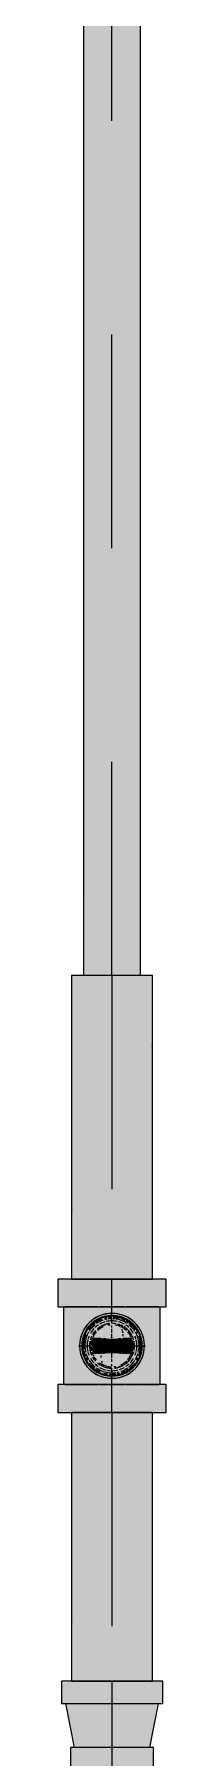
# Model space of a CAD drawing. Header units: millimetres. Extents: x -4000 to 187956, y -58990 to 162485.
# Drawn here: x 71710 to 71790, y 134144 to 135424 of the extents above; entities that cross this region are included whole.
import ezdxf

# ---------------------------------------------------------------- set-up
doc = ezdxf.new("R2010")
doc.units = ezdxf.units.MM
doc.linetypes.add('Dash 1_16_', pattern=[317.5, 158.75, -158.75])
for name, color, linetype, lineweight in [('F-SPRN', 3, 'Continuous', 9), ('P-PIPE', 3, 'Continuous', 9), ('P-PIPE-CNTR', 3, 'Continuous', 9)]:
    doc.layers.add(name, color=color, linetype=linetype, lineweight=lineweight)

# ---------------------------------------------------------------- blocks, each defined once
blk = doc.blocks.new('Sprinkler_Up - DN20-V314-FFS - TANG 1')
at = {"layer": 'F-SPRN', "transparency": 33554534}
for points in [[(-13.5, 0), (-3.9, 0.7), (-1.7, 2.9), (-1.2, 3.5), (-0.4, 5.6), (0.6, 4), (1.2, 3.5), (1.7, 2.9), (4.6, 0), (22.2, 0), (18, 13.1), (6.9, 21.2), (-6.9, 21.2), (-18, 13.1), (-22.2, 0)], [(0, -16.7), (4.3, -16.1), (11.8, -11.8), (16.1, -4.3), (15.3, 5.6), (11.8, 11.8), (8.3, 14.4), (0, 16.7), (-4.3, 16.1), (-11.8, 11.8), (-16.1, 4.3), (-16.1, -4.3), (-11.8, -11.8), (-8.3, -14.4)], [(0, -15.6), (7.8, -13.5), (13.5, -7.8), (15.1, -4), (14.4, 5.6), (13.5, 7.8), (7.8, 13.5), (0, 15.6), (-7.8, 13.5), (-11, 11), (-15.1, 4), (-15.1, -4), (-11, -11), (-7.8, -13.5)], [(3.4, -21.2), (6.9, -21.2), (18, -13.1), (22.2, 0), (3.9, -0.7), (1.7, -2.9), (1.2, -3.5), (0.6, -4), (-0.6, -4), (-1.2, -3.5), (-1.7, -2.9), (-4.6, 0), (-22.2, 0), (-18, -13.1), (-6.9, -21.2), (0, -21.2)], [(-10.9, -5.5), (-10.9, 5.4), (-14.5, 5.4), (-14.5, -5.5)], [(-7.7, -5.5), (-7.7, 5.4), (-10.9, 5.4), (-10.9, -5.5)], [(0, -5.5), (0, 5.4), (-7.7, 5.4), (-7.7, -5.5)], [(0, 0), (5.7, 0), (2.9, 4.9), (-2.9, 4.9), (-5.7, 0)], [(2.9, -4.9), (5.7, 0), (-5.7, 0), (-2.9, -4.9)], [(0, 0), (4.6, 0), (0, 4.6), (-4.6, 0)], [(0, -4.6), (4.6, 0), (-4.6, 0)], [(0, -2.6), (1.3, 0), (-1.8, 0)], [(-1.3, 0), (1.8, 0), (0, 2.6)], [(7.7, -5.5), (7.7, 5.4), (0, 5.4), (0, -5.5)], [(10.9, -5.5), (10.9, 5.4), (7.7, 5.4), (7.7, -5.5)], [(14.5, -5.5), (14.5, 5.4), (10.9, 5.4), (10.9, -5.5)]]:
    blk.add_hatch(color=1, dxfattribs=at).paths.add_polyline_path(points)
at = {"layer": 'F-SPRN', "color": 1}
for p, q in [((-11.5, 5.4), (-14.5, 5.4)), ((-14.5, 5.4), (-11.3, 5.4)), ((-14.5, 5.4), (-14.5, 3.7)), ((-14.5, 3.3), (-14.5, 0)), ((-11.5, 5.4), (-11.5, 4)), ((-10.9, 1.9), (-10.9, 3.6)), ((-10.8, 5.4), (-8, 5.4)), ((-8.1, 5.4), (-10.8, 5.4)), ((-8.1, 5.4), (-8.1, 2.8)), ((-8.1, 2.5), (-8.1, 0.7)), ((-7.7, 4.8), (-7.7, 2.7)), ((-7.7, 4.8), (-7.7, 2.7)), ((-7.7, 2.1), (-7.7, 0.5)), ((-7.7, 2.1), (-7.7, 0.5)), ((-6.7, 5.4), (-4.7, 5.4)), ((-5.8, 3.8), (-5.8, 2.2)), ((-2.1, 0), (-2.1, 0)), ((-2.1, 0), (-2.1, -0.1)), ((0, 2.1), (-0.1, 2.1)), ((2.1, 0), (2.1, 0.1)), ((2.1, 0), (2.1, 0)), ((4.7, 5.4), (6.5, 5.4)), ((7.7, 5.4), (10.8, 5.4)), ((7.7, 5.2), (7.7, 2.7)), ((7.7, 5.2), (7.7, 2.7)), ((7.7, 2.3), (7.7, 0.5)), ((7.7, 2.3), (7.7, 0.5)), ((10.8, 5.4), (8.1, 5.4)), ((8.1, 5.4), (8.1, 2.8)), ((8.1, 2.5), (8.1, 0.4)), ((10.9, 5.4), (14.5, 5.4)), ((10.9, 3.6), (10.9, 0.2)), ((14.5, 5.4), (11.5, 5.4)), ((11.5, 5.4), (11.5, 4)), ((11.5, 3), (11.5, 0.2)), ((14.5, 5.4), (14.5, -5.5)), ((-14.5, -1.3), (-14.5, -3.7)), ((-11.1, -5.5), (-14.5, -5.5)), ((-14.5, -5.5), (-11.5, -5.5)), ((-10.9, -2.6), (-10.9, -1.3)), ((-10.8, -5.5), (-8.1, -5.5)), ((-7.8, -5.5), (-10.8, -5.5)), ((-8.1, -4.2), (-8.1, -5.5)), ((-7.7, -2.7), (-7.7, -4)), ((-7.7, -2.7), (-7.7, -4)), ((-7, -5.5), (-5.8, -5.5)), ((-4.8, -5.5), (-7, -5.5)), ((-5.8, -2.3), (-5.8, -3.8)), ((-2.1, -0.3), (-2, -0.4)), ((-2, -0.4), (-2, -0.5)), ((-2, -0.5), (-2, -0.6)), ((-2, -0.6), (-2, -0.7)), ((-2, -0.7), (-1.9, -0.7)), ((-1.9, -0.7), (-1.9, -0.8)), ((-1.9, -0.8), (-1.9, -0.9)), ((-1.9, -0.9), (-1.8, -1)), ((-1.8, -1), (-1.8, -1.1)), ((-1.8, -1), (-1.8, -1)), ((-1.8, -1.1), (-1.7, -1.2)), ((-1.7, -1.2), (-1.6, -1.3)), ((-1.7, -1.2), (-1.7, -1.2)), ((-1.6, -1.3), (-1.6, -1.4)), ((-1.6, -1.4), (-1.5, -1.4)), ((-1.5, -1.4), (-1.4, -1.5)), ((-1.4, -1.5), (-1.3, -1.6)), ((-1.4, -1.5), (-1.4, -1.5)), ((-1.3, -1.6), (-1.3, -1.7)), ((-1.3, -1.7), (-1.2, -1.7)), ((-1.2, -1.7), (-1.1, -1.7)), ((-1.1, -1.7), (-1.1, -1.8)), ((-1.1, -1.8), (-1, -1.8)), ((-1, -1.8), (-0.9, -1.9)), ((-0.9, -1.9), (-0.8, -1.9)), ((-0.8, -1.9), (-0.7, -2)), ((-0.8, -1.9), (-0.8, -1.9)), ((-0.7, -2), (-0.6, -2)), ((-0.6, -2), (-0.5, -2)), ((-0.5, -2), (-0.4, -2)), ((-0.4, -2), (-0.3, -2.1)), ((-0.4, -2), (-0.4, -2)), ((-0.3, -2.1), (-0.2, -2.1)), ((-0.2, -2.1), (-0.1, -2.1)), ((-0.1, -2.1), (0, -2.1)), ((0, -2.1), (0.1, -2.1)), ((0.1, -2.1), (0.2, -2.1)), ((0.1, -2.1), (0.1, -2.1)), ((0.2, -2.1), (0.3, -2.1)), ((0.3, -2.1), (0.4, -2)), ((0.4, -2), (0.5, -2)), ((0.5, -2), (0.6, -2)), ((0.6, -2), (0.7, -2)), ((0.6, -2), (0.6, -2)), ((0.7, -2), (0.8, -1.9)), ((0.8, -1.9), (0.9, -1.9)), ((0.9, -1.9), (1, -1.8)), ((0.9, -1.9), (0.9, -1.9)), ((1, -1.8), (1.1, -1.8)), ((1.1, -1.8), (1.2, -1.7)), ((1.2, -1.7), (1.3, -1.6)), ((1.2, -1.7), (1.2, -1.7)), ((1.3, -1.6), (1.4, -1.6)), ((1.4, -1.5), (1.5, -1.5)), ((1.4, -1.6), (1.4, -1.5)), ((1.5, -1.4), (1.6, -1.3)), ((1.5, -1.5), (1.5, -1.4)), ((1.6, -1.3), (1.7, -1.2)), ((1.6, -1.3), (1.6, -1.3)), ((1.7, -1.1), (1.8, -1.1)), ((1.7, -1.2), (1.7, -1.1)), ((1.8, -1), (1.9, -0.9)), ((1.8, -1.1), (1.8, -1)), ((1.9, -0.8), (2, -0.7)), ((1.9, -0.8), (1.9, -0.8)), ((1.9, -0.9), (1.9, -0.8)), ((2, -0.4), (2.1, -0.3)), ((2, -0.5), (2, -0.4)), ((2, -0.5), (2, -0.5)), ((2, -0.6), (2, -0.5)), ((2, -0.7), (2, -0.6)), ((2.1, -0.1), (2.1, 0)), ((2.1, -0.2), (2.1, -0.1)), ((2.1, -0.3), (2.1, -0.2)), ((7, -5.5), (4.8, -5.5)), ((5.8, -2.2), (5.8, -3.8)), ((5.8, -5.5), (7, -5.5)), ((7.7, -0.5), (7.7, -2.3)), ((7.7, -0.5), (7.7, -2.3)), ((7.7, -2.7), (7.7, -5.4)), ((7.7, -2.7), (7.7, -5.4)), ((10.8, -5.5), (7.7, -5.5)), ((8.1, -0.4), (8.1, -2.5)), ((8.1, -2.8), (8.1, -5.5)), ((8.1, -5.5), (10.8, -5.5)), ((10.9, -0.2), (10.9, -3.6)), ((14.5, -5.5), (10.9, -5.5)), ((11.5, -0.2), (11.5, -3)), ((11.5, -4), (11.5, -5.5)), ((11.5, -5.5), (14.5, -5.5))]:
    blk.add_line(p, q, dxfattribs=at)
at = {"layer": 'F-SPRN', "color": 1, "flags": 128}
for points in [[(-0.6, 2), (-0.7, 2), (-0.8, 1.9), (-0.9, 1.9), (-0.9, 1.9), (-1, 1.8), (-1.1, 1.8), (-1.2, 1.7), (-1.2, 1.7), (-1.3, 1.6), (-1.4, 1.6), (-1.4, 1.5), (-1.5, 1.5), (-1.5, 1.4), (-1.6, 1.3), (-1.6, 1.3), (-1.7, 1.2), (-1.7, 1.1), (-1.8, 1.1), (-1.8, 1), (-1.9, 0.9), (-1.9, 0.8), (-1.9, 0.8), (-2, 0.7), (-2, 0.6), (-2, 0.5), (-2, 0.5), (-2, 0.4), (-2.1, 0.3), (-2.1, 0.2), (-2.1, 0.1), (-2.1, 0)], [(-0.5, 2), (-0.6, 2), (-0.6, 2)], [(-0.1, 2.1), (-0.1, 2.1), (-0.2, 2.1), (-0.3, 2.1), (-0.4, 2), (-0.5, 2)], [(2.1, 0.1), (2.1, 0.2), (2.1, 0.2), (2.1, 0.3), (2, 0.4), (2, 0.5), (2, 0.6), (2, 0.7), (1.9, 0.7), (1.9, 0.8), (1.9, 0.9), (1.8, 1), (1.8, 1), (1.8, 1.1), (1.7, 1.2), (1.7, 1.2), (1.6, 1.3), (1.6, 1.4), (1.5, 1.4), (1.4, 1.5), (1.4, 1.5), (1.3, 1.6), (1.3, 1.7), (1.2, 1.7), (1.1, 1.7), (1.1, 1.8), (1, 1.8), (0.9, 1.9), (0.8, 1.9), (0.8, 1.9), (0.7, 2), (0.6, 2), (0.5, 2), (0.4, 2), (0.4, 2), (0.3, 2.1), (0.2, 2.1), (0.1, 2.1), (0, 2.1)], [(-2.1, -0.1), (-2.1, -0.2), (-2.1, -0.2), (-2.1, -0.3)]]:
    blk.add_lwpolyline(points, dxfattribs=at)
at = {"layer": 'F-SPRN', "color": 1}
for radius, start, end in [(22.2, 360, 180), (21.9, 126.6942, 143.2701), (21.9, 108.2621, 125.7507), (16.7, 121.4181, 130.5751), (16.7, 121.4181, 130.5751), (15.6, 120.5262, 133.2078), (15.6, 120.5262, 133.2078), (16.7, 106.5995, 120), (16.7, 106.5995, 120), (15.6, 114.4363, 119.9813), (15.6, 114.4363, 119.9813), (21.9, 99.348, 107.901), (16.7, 96.4143, 105), (16.7, 96.4143, 105), (21.9, 90.145, 98.8503), (15.6, 95.5762, 100.6843), (15.6, 95.5762, 100.6843), (16.7, 83.0684, 90), (16.7, 83.0684, 90), (21.9, 72.5583, 89.4624), (15.6, 75.573, 80.5892), (15.6, 75.573, 80.5892), (15.6, 67.5614, 74.5481), (15.6, 67.5614, 74.5481), (16.7, 60, 75), (16.7, 60, 75), (15.6, 60.0187, 65.5637), (15.6, 60.0187, 65.5637), (21.9, 54.2493, 71.7379), (15.6, 46.7922, 60), (15.6, 46.7922, 60), (16.7, 49.4249, 58.5819), (16.7, 49.4249, 58.5819), (21.9, 36.7299, 53.3058), (21.9, 165.6773, 179.2615), (21.9, 144.7698, 164.2226), (16.7, 167.6802, 180), (16.7, 167.6802, 180), (16.7, 155.3879, 164.9693), (16.7, 155.3879, 164.9693), (15.6, 166.4265, 180), (15.6, 166.4265, 180), (15.6, 158.6068, 165), (15.6, 158.6068, 165), (16.7, 136.7213, 149.931), (16.7, 136.7213, 149.931), (15.6, 150.9409, 156.3845), (15.6, 150.9409, 156.3845), (15.6, 138.4214, 150), (15.6, 138.4214, 150), (4.63, 155.7832, 180), (4.63, 155.7832, 180), (4.63, 109.0192, 138.2703), (4.63, 109.0192, 138.2703), (2.56, 109.0192, 168.8278), (2.56, 109.0192, 168.8278), (2.04, 109.0192, 180), (4.63, 17.9592, 90), (4.63, 17.9592, 90), (3.81, 57.0577, 90), (2.56, 14.5599, 90), (2.56, 14.5599, 90), (2.04, 10.4703, 90), (3.81, 16.1605, 43.8358), (15.6, 30, 41.5786), (15.6, 30, 41.5786), (16.7, 30, 43.2787), (16.7, 30, 43.2787), (15.6, 23.6155, 29.5646), (15.6, 23.6155, 29.5646), (15.6, 15, 21.3932), (15.6, 15, 21.3932), (16.7, 15, 24.6121), (16.7, 15, 24.6121), (15.6, 360, 13.6618), (15.6, 0, 13.6618), (16.7, 360, 12.3198), (16.7, 0, 12.3198), (21.9, 15.1849, 35.2302), (21.9, 0.7385, 14.3227), (22.2, 180, 360), (21.9, 180.7385, 194.3227), (21.9, 195.1849, 215.2302), (16.7, 180, 192.3198), (16.7, 180, 192.3198), (16.7, 195.0307, 204.6121), (16.7, 195.0307, 204.6121), (15.6, 181.9082, 193.6618), (15.6, 181.9082, 193.6618), (15.6, 197.3339, 209.5646), (15.6, 197.3339, 209.5646), (16.7, 210.069, 223.2787), (16.7, 210.069, 223.2787), (15.6, 212.5472, 221.5786), (15.6, 212.5472, 221.5786), (16.7, 229.4249, 238.5819), (16.7, 229.4249, 238.5819), (15.6, 233.795, 240), (15.6, 233.795, 240), (4.63, 197.9592, 0), (4.63, 197.9592, 360), (3.81, 196.1605, 360), (2.56, 191.1677, 270), (2.56, 191.1677, 270), (2.04, 190.4703, 270), (2.04, 270, 0), (2.56, 270, 0), (2.56, 270, 360), (15.6, 300, 313.2078), (15.6, 300, 313.2078), (16.7, 301.4181, 310.5751), (16.7, 301.4181, 310.5751), (15.6, 318.4214, 330), (15.6, 318.4214, 330), (16.7, 316.7213, 330), (16.7, 316.7213, 330), (15.6, 330.4354, 345), (15.6, 330.4354, 336.3845), (15.6, 339.6139, 345), (15.6, 346.3382, 360), (15.6, 346.3382, 360), (16.7, 335.3879, 345), (16.7, 335.3879, 345), (16.7, 347.6802, 360), (16.7, 347.6802, 360), (21.9, 324.7698, 344.8151), (21.9, 345.6773, 359.2615), (21.9, 216.7299, 233.3058), (21.9, 234.2493, 251.7379), (16.7, 240, 255), (16.7, 240, 255), (15.6, 240.0187, 254.5481), (15.6, 240.0187, 254.5481), (21.9, 252.5583, 269.4624), (15.6, 255, 267.64), (15.6, 255, 267.64), (16.7, 263.0684, 270), (16.7, 263.0684, 270), (21.9, 270.145, 278.8503), (15.6, 275.5762, 280.6843), (15.6, 275.5762, 280.6843), (16.7, 276.4143, 285), (16.7, 276.4143, 285), (21.9, 279.348, 287.901), (16.7, 286.5995, 300), (16.7, 286.5995, 300), (15.6, 294.4363, 299.9813), (15.6, 294.4363, 299.9813), (21.9, 288.2621, 305.7507), (21.9, 306.6942, 323.2701)]:
    blk.add_arc((0, 0), radius, start, end, dxfattribs=at)
blk = doc.blocks.new('Steel_Transition_Threaded_HoaPhat - Standard-V322-FFS - TANG 1')
at = {"layer": 'P-PIPE', "lineweight": 13, "transparency": 33554534}
h = blk.add_hatch(color=1, dxfattribs=at)
h.paths.add_polyline_path([(71750, 134427.6), (71755.8, 134428.4), (71761.3, 134430.6), (71765.9, 134434.2), (71769.7, 134439.4), (71771.7, 134444.3), (71772.5, 134450.1), (71771.7, 134455.9), (71769.5, 134461.3), (71765.9, 134466), (71761.3, 134469.6), (71755.8, 134471.8), (71750, 134472.6), (71744.2, 134471.8), (71738.8, 134469.6), (71734.1, 134466), (71730.5, 134461.3), (71728.2, 134455.7), (71727.5, 134450.1), (71728.3, 134444.3), (71730.5, 134438.8), (71734.1, 134434.2), (71738.8, 134430.6), (71744.2, 134428.4)])
h.paths.add_polyline_path([(71750, 134430), (71744.8, 134430.7), (71740, 134432.7), (71735.8, 134435.9), (71732.6, 134440), (71730.6, 134444.9), (71729.9, 134450.1), (71730.8, 134455.7), (71732.6, 134460.1), (71735.8, 134464.3), (71740, 134467.5), (71744.8, 134469.5), (71750, 134470.2), (71755.2, 134469.5), (71760.1, 134467.5), (71764.2, 134464.3), (71767.4, 134460.1), (71769.7, 134453.1), (71769.7, 134447.1), (71769.4, 134444.9), (71767.4, 134440), (71764.2, 134435.9), (71760.1, 134432.7), (71755.2, 134430.7)])
for points in [[(71750, 134430), (71750, 134433.7), (71741.8, 134435.9), (71735.8, 134441.9), (71733.6, 134450.1), (71735.8, 134458.3), (71741.8, 134464.3), (71750, 134466.5), (71750, 134470.2), (71744.8, 134469.5), (71740, 134467.5), (71735.8, 134464.3), (71732.6, 134460.1), (71730.6, 134455.3), (71729.9, 134450.1), (71730.6, 134444.9), (71732.6, 134440), (71735.8, 134435.9), (71740, 134432.7), (71744.8, 134430.7)], [(71750, 134431.6), (71754.8, 134432.2), (71759.3, 134434.1), (71763.1, 134437), (71766, 134440.8), (71767.9, 134445.3), (71768.5, 134450.1), (71767.5, 134455.7), (71766, 134459.3), (71763.1, 134463.2), (71759.3, 134466.1), (71754.8, 134468), (71750, 134468.6), (71745.2, 134468), (71740.8, 134466.1), (71736.9, 134463.2), (71732.5, 134455.7), (71732.1, 134454.9), (71731.5, 134450.1), (71732.1, 134445.3), (71734, 134440.8), (71736.9, 134437), (71740.8, 134434.1), (71745.2, 134432.2)], [(71750, 134430), (71755.2, 134430.7), (71760.1, 134432.7), (71764.2, 134435.9), (71767.4, 134440), (71769.7, 134447.1), (71769.7, 134453.1), (71769.2, 134455.7), (71767.4, 134460.1), (71764.2, 134464.3), (71760.1, 134467.5), (71755.2, 134469.5), (71750, 134470.2), (71750, 134466.5), (71758.2, 134464.3), (71764.2, 134458.3), (71766.4, 134450.1), (71764.2, 134441.9), (71758.2, 134435.9), (71750, 134433.7)]]:
    blk.add_hatch(color=1, dxfattribs=at).paths.add_polyline_path(points)
at = {"layer": 'P-PIPE', "color": 20, "lineweight": 13}
for radius, start, end in [(22.5, 90, 270), (22.5, 105, 165), (20.1, 128.8856, 148.1553), (18.5, 136.4297, 150), (18.5, 136.4297, 150), (18.5, 123.4976, 133.2041), (18.5, 123.4976, 133.2041), (20.1, 109.6859, 125.0043), (16.4, 121.0738, 128.0319), (18.5, 106.819, 120), (18.5, 106.819, 120), (16.4, 113.4045, 120), (16.4, 107.4657, 111.9681), (22.5, 90, 105), (20.1, 100.9975, 105), (18.5, 91.4353, 103.2046), (18.5, 91.4353, 103.2046), (16.4, 96.2132, 104.6042), (20.1, 90.5246, 98.5089), (22.5, 270, 90), (22.5, 330, 90), (18.5, 78.0986, 90), (18.5, 78.0986, 90), (20.1, 75.0607, 87.9279), (18.5, 60, 75), (18.5, 60, 75), (16.4, 66.9681, 72.9388), (20.1, 54.9957, 75), (16.4, 60.5934, 66.5955), (18.5, 46.7959, 56.5024), (18.5, 46.7959, 56.5024), (20.1, 31.8447, 51.1144), (18.5, 30, 43.5703), (18.5, 30, 43.5703), (22.5, 165.4667, 180), (22.5, 180, 210), (22.5, 165, 165.4667), (20.1, 166.0499, 180), (20.1, 180, 193.9501), (20.1, 163.6386, 165), (20.1, 150, 162.7449), (18.5, 166.5939, 180), (18.5, 166.5939, 180), (18.5, 180, 193.4061), (18.5, 180, 193.4061), (18.5, 157.6232, 165), (18.5, 157.6232, 165), (16.4, 180.8106, 191.4533), (16.4, 168.5467, 175.1607), (16.4, 143.5463, 150), (16.4, 351.9681, 0), (16.4, 0, 6.4537), (18.5, 15, 22.3768), (18.5, 17.8713, 22.3768), (20.1, 17.2551, 30), (18.5, 15, 17.8713), (18.5, 0, 13.4061), (18.5, 0, 13.4061), (18.5, 346.5939, 0), (18.5, 346.5939, 0), (20.1, 15, 16.3614), (20.1, 0, 13.9501), (20.1, 346.0499, 0), (22.5, 210, 270), (20.1, 197.2551, 210), (18.5, 195, 202.3768), (18.5, 195, 202.3768), (20.1, 211.8447, 231.1144), (18.5, 210, 223.5703), (18.5, 210, 223.5703), (16.4, 210.6635, 216.4537), (18.5, 316.4297, 330), (18.5, 316.4297, 330), (20.1, 315, 328.1553), (16.4, 338.0319, 342.8691), (22.5, 315, 330), (18.5, 337.6232, 345), (18.5, 337.6232, 345), (20.1, 330, 342.7449), (18.5, 226.7959, 236.5024), (18.5, 226.7959, 236.5024), (20.1, 234.9957, 240), (20.1, 240, 255), (18.5, 240, 255), (18.5, 240, 255), (16.4, 240, 246.5955), (20.1, 255.0607, 267.9279), (18.5, 258.0986, 270), (18.5, 258.0986, 270), (16.4, 264.1652, 268.506), (22.5, 270, 315), (20.1, 270.5246, 278.5089), (18.5, 271.4353, 283.2046), (18.5, 271.4353, 283.2046), (16.4, 276.2132, 283.9063), (20.1, 280.9975, 285), (16.4, 287.4657, 291.9681), (18.5, 286.819, 300), (18.5, 286.819, 300), (16.4, 293.5463, 300), (20.1, 289.6859, 300), (20.1, 300, 305.0043), (18.5, 303.4976, 313.2041), (18.5, 303.4976, 313.2041), (20.1, 308.8856, 315)]:
    blk.add_arc((71750, 134450.1), radius, start, end, dxfattribs=at)

msp = doc.modelspace()

# ---------------------------------------------------------------- hatches: boundary and pattern name
at = {"layer": 'P-PIPE', "transparency": 33554534}
for points in [[(71750, 134725.1), (71750, 136406.5), (71728.9, 136406.5), (71729.6, 134725.1), (71744.5, 134725.1)], [(71750, 134725.1), (71771.1, 134725.1), (71770.4, 136406.5), (71750, 136406.5), (71750, 135076.2)], [(71728.7, 134499.7), (71750, 134499.7), (71750, 134725.1), (71719.8, 134725.1), (71720.9, 134499.7), (71723.9, 134499.7)], [(71771.3, 134499.7), (71780.2, 134499.7), (71779.1, 134725.1), (71750, 134725.1), (71750, 134499.7), (71765.1, 134499.7)], [(71739.6, 134479.1), (71750, 134479.1), (71750, 134499.7), (71709.8, 134499.7), (71709.8, 134479.1), (71729.9, 134479.1)], [(71750, 134479.1), (71790.2, 134479.1), (71790.2, 134499.7), (71750, 134499.7), (71750, 134492.2)], [(71750, 134421.3), (71750, 134428.9), (71742.6, 134430.3), (71736.3, 134433.9), (71731.7, 134439.4), (71729.2, 134446.3), (71729.9, 134455.7), (71731.7, 134460.7), (71736.4, 134466.2), (71742.6, 134469.9), (71750, 134471.2), (71750, 134479.1), (71714.1, 134479.1), (71714.1, 134421.3), (71747.7, 134421.3)], [(71785.9, 134421.3), (71785.9, 134479.1), (71750, 134479.1), (71750, 134471.2), (71757.4, 134469.9), (71763.7, 134466.2), (71768.3, 134460.7), (71770.8, 134453.8), (71769.7, 134443.3), (71768.3, 134439.4), (71763.7, 134433.9), (71757.4, 134430.3), (71750, 134428.9), (71750, 134421.3), (71784.7, 134421.3)], [(71750, 134426), (71756.2, 134426.8), (71762.1, 134429.2), (71769.7, 134436.5), (71770.9, 134438), (71773.3, 134443.8), (71774.1, 134450.1), (71773.3, 134456.3), (71769.7, 134463.7), (71767.1, 134467.1), (71762.1, 134471), (71756.2, 134473.4), (71750, 134474.2), (71743.8, 134473.4), (71737.9, 134471), (71733, 134467.1), (71729.1, 134462.1), (71726.6, 134455.7), (71725.9, 134450.1), (71726.7, 134443.8), (71729.1, 134438), (71733, 134433), (71737.9, 134429.2), (71743.8, 134426.8)], [(71741.7, 134435.6), (71742.8, 134437.6), (71741.7, 134441.7), (71742.8, 134445.9), (71745.8, 134449), (71757.2, 134454.3), (71758.4, 134458.4), (71757.2, 134462.6), (71755.9, 134464.3), (71750, 134466.8), (71741.7, 134464.6), (71735.5, 134458.4), (71733.3, 134450.1), (71735.5, 134441.7), (71738.2, 134438.3)], [(71750, 134433.4), (71758.4, 134435.6), (71761.8, 134438.3), (71766.1, 134445.8), (71766.1, 134454.4), (71761.8, 134461.9), (71758.4, 134464.6), (71750, 134466.8), (71745.7, 134466.2), (71738.2, 134461.9), (71733.9, 134454.4), (71733.9, 134445.8), (71738.2, 134438.3), (71741.7, 134435.6)], [(71750, 134400.6), (71750, 134421.3), (71709.8, 134421.3), (71709.8, 134400.6), (71739.6, 134400.6)], [(71790.2, 134400.6), (71790.2, 134421.3), (71750, 134421.3), (71750, 134400.6), (71788.9, 134400.6)], [(71742.2, 134201.1), (71750, 134201.1), (71750, 134400.6), (71719.8, 134400.6), (71720.9, 134201.1), (71734.9, 134201.1)], [(71750, 134201.1), (71780.2, 134201.1), (71779.1, 134400.6), (71750, 134400.6), (71750, 134346.2)], [(71750, 134184.3), (71787.7, 134184.3), (71787.7, 134201.1), (71712.4, 134200.2), (71712.4, 134184.3), (71740.3, 134184.3)], [(71774.3, 134151.7), (71778.1, 134151.7), (71783.4, 134184.3), (71715.5, 134184.3), (71722.9, 134151.7), (71769.9, 134151.7)], [(71719.2, 134136.8), (71780.8, 134136.8), (71779.8, 134151.7), (71719.2, 134151.7)]]:
    msp.add_hatch(color=1, dxfattribs=at).paths.add_polyline_path(points)

# ---------------------------------------------------------------- linework, layer by layer
at = {"layer": 'P-PIPE', "color": 20, "lineweight": 13}
for p, q in [((71728.9, 136406.5), (71728.9, 134725.1)), ((71771.1, 134725.1), (71771.1, 136406.5)), ((71719.8, 134725.1), (71719.8, 134499.7)), ((71780.2, 134725.1), (71719.8, 134725.1)), ((71780.2, 134499.7), (71780.2, 134725.1)), ((71709.8, 134499.7), (71709.8, 134479.1)), ((71719.6, 134499.7), (71709.8, 134499.7)), ((71750, 134499.7), (71709.8, 134499.7)), ((71719.8, 134499.7), (71720.9, 134499.7)), ((71721.4, 134499.7), (71778.6, 134499.7)), ((71729.9, 134499.7), (71721.5, 134499.7)), ((71739.6, 134499.7), (71729.9, 134499.7)), ((71750, 134499.7), (71739.6, 134499.7)), ((71760.4, 134499.7), (71750, 134499.7)), ((71790.2, 134499.7), (71750, 134499.7)), ((71770.1, 134499.7), (71760.4, 134499.7)), ((71778.5, 134499.7), (71770.1, 134499.7)), ((71779.1, 134499.7), (71780.2, 134499.7)), ((71790.2, 134499.7), (71780.4, 134499.7)), ((71790.2, 134479.1), (71790.2, 134499.7)), ((71709.8, 134479.1), (71713.9, 134479.1)), ((71709.8, 134479.1), (71750, 134479.1)), ((71714.1, 134479.1), (71714.1, 134421.3)), ((71715.3, 134479.1), (71721.5, 134479.1)), ((71718.9, 134479.1), (71715.3, 134479.1)), ((71718.9, 134479.1), (71715.3, 134479.1)), ((71724.6, 134479.1), (71718.9, 134479.1)), ((71724.6, 134479.1), (71718.9, 134479.1)), ((71721.5, 134479.1), (71729.9, 134479.1)), ((71732.1, 134479.1), (71724.6, 134479.1)), ((71739.5, 134479.1), (71724.6, 134479.1)), ((71729.9, 134479.1), (71739.6, 134479.1)), ((71739.5, 134479.1), (71732.1, 134479.1)), ((71740.7, 134479.1), (71750, 134479.1)), ((71750, 134479.1), (71740.7, 134479.1)), ((71750, 134479.1), (71740.7, 134479.1)), ((71750, 134479.1), (71759.3, 134479.1)), ((71750, 134479.1), (71790.2, 134479.1)), ((71759.3, 134479.1), (71750, 134479.1)), ((71759.3, 134479.1), (71750, 134479.1)), ((71760.4, 134479.1), (71770.1, 134479.1)), ((71768, 134479.1), (71760.5, 134479.1)), ((71768, 134479.1), (71760.5, 134479.1)), ((71769.8, 134479.1), (71768, 134479.1)), ((71769.8, 134479.1), (71768, 134479.1)), ((71770.1, 134479.1), (71778.5, 134479.1)), ((71775.4, 134479.1), (71770.3, 134479.1)), ((71784.7, 134479.1), (71770.3, 134479.1)), ((71781.1, 134479.1), (71775.4, 134479.1)), ((71778.5, 134479.1), (71784.7, 134479.1)), ((71784.7, 134479.1), (71781.1, 134479.1)), ((71785.9, 134421.3), (71785.9, 134479.1)), ((71786.1, 134479.1), (71790.2, 134479.1)), ((71709.8, 134421.3), (71709.8, 134400.6)), ((71711.1, 134421.3), (71709.8, 134421.3)), ((71750, 134421.3), (71709.8, 134421.3)), ((71713.9, 134421.3), (71711.1, 134421.3)), ((71721.5, 134421.3), (71715.3, 134421.3)), ((71715.3, 134421.3), (71718.9, 134421.3)), ((71715.3, 134421.3), (71739.5, 134421.3)), ((71718.9, 134421.3), (71724.6, 134421.3)), ((71729.9, 134421.3), (71721.5, 134421.3)), ((71724.6, 134421.3), (71732.1, 134421.3)), ((71739.6, 134421.3), (71729.9, 134421.3)), ((71732.1, 134421.3), (71739.5, 134421.3)), ((71750, 134421.3), (71740.7, 134421.3)), ((71740.7, 134421.3), (71750, 134421.3)), ((71740.7, 134421.3), (71750, 134421.3)), ((71759.3, 134421.3), (71750, 134421.3)), ((71790.2, 134421.3), (71750, 134421.3)), ((71750, 134421.3), (71759.3, 134421.3)), ((71750, 134421.3), (71759.3, 134421.3)), ((71770.1, 134421.3), (71760.4, 134421.3)), ((71760.5, 134421.3), (71768, 134421.3)), ((71760.5, 134421.3), (71768, 134421.3)), ((71768, 134421.3), (71769.8, 134421.3)), ((71768, 134421.3), (71769.8, 134421.3)), ((71778.5, 134421.3), (71770.1, 134421.3)), ((71770.3, 134421.3), (71775.4, 134421.3)), ((71770.3, 134421.3), (71781.1, 134421.3)), ((71775.4, 134421.3), (71781.1, 134421.3)), ((71784.7, 134421.3), (71778.5, 134421.3)), ((71781.1, 134421.3), (71784.7, 134421.3)), ((71781.1, 134421.3), (71784.7, 134421.3)), ((71788.9, 134421.3), (71786.1, 134421.3)), ((71790.2, 134421.3), (71788.9, 134421.3)), ((71790.2, 134400.6), (71790.2, 134421.3)), ((71709.8, 134400.6), (71711.1, 134400.6)), ((71709.8, 134400.6), (71750, 134400.6)), ((71711.1, 134400.6), (71715.2, 134400.6)), ((71715.2, 134400.6), (71719.6, 134400.6)), ((71719.8, 134400.6), (71719.8, 134201.1)), ((71720.9, 134400.6), (71719.8, 134400.6)), ((71778.6, 134400.6), (71721.4, 134400.6)), ((71721.5, 134400.6), (71729.9, 134400.6)), ((71729.9, 134400.6), (71739.6, 134400.6)), ((71739.6, 134400.6), (71750, 134400.6)), ((71750, 134400.6), (71760.4, 134400.6)), ((71750, 134400.6), (71790.2, 134400.6)), ((71760.4, 134400.6), (71770.1, 134400.6)), ((71770.1, 134400.6), (71778.5, 134400.6)), ((71780.2, 134400.6), (71779.1, 134400.6)), ((71780.2, 134201.1), (71780.2, 134400.6)), ((71780.4, 134400.6), (71784.8, 134400.6)), ((71784.8, 134400.6), (71788.9, 134400.6)), ((71788.9, 134400.6), (71790.2, 134400.6)), ((71712.4, 134201.1), (71712.4, 134184.3)), ((71787.7, 134201.1), (71712.4, 134201.1)), ((71713.6, 134201.1), (71712.4, 134201.1)), ((71717.4, 134201.1), (71713.6, 134201.1)), ((71719.6, 134201.1), (71717.4, 134201.1)), ((71719.8, 134201.1), (71723.2, 134201.1)), ((71723.4, 134201.1), (71720.6, 134201.1)), ((71731.2, 134201.1), (71723.8, 134201.1)), ((71723.9, 134201.1), (71776.1, 134201.1)), ((71740.3, 134201.1), (71731.2, 134201.1)), ((71750, 134201.1), (71740.3, 134201.1)), ((71759.7, 134201.1), (71750, 134201.1)), ((71768.8, 134201.1), (71759.7, 134201.1)), ((71776.2, 134201.1), (71768.8, 134201.1)), ((71779.4, 134201.1), (71776.6, 134201.1)), ((71776.8, 134201.1), (71780.2, 134201.1)), ((71786.4, 134201.1), (71780.4, 134201.1)), ((71787.7, 134201.1), (71786.4, 134201.1)), ((71787.7, 134184.3), (71787.7, 134201.1)), ((71712.4, 134184.3), (71715.2, 134184.3)), ((71712.4, 134184.3), (71787.7, 134184.3)), ((71715.2, 134184.3), (71716.4, 134184.3)), ((71715.5, 134184.3), (71721.9, 134151.7)), ((71717.4, 134184.3), (71723.4, 134184.3)), ((71723.4, 134184.3), (71731.2, 134184.3)), ((71731.2, 134184.3), (71740.3, 134184.3)), ((71741, 134184.3), (71750, 134184.3)), ((71750, 134184.3), (71759, 134184.3)), ((71759.7, 134184.3), (71768.8, 134184.3)), ((71768.8, 134184.3), (71776.6, 134184.3)), ((71776.6, 134184.3), (71782.6, 134184.3)), ((71778.1, 134151.7), (71784.5, 134184.3)), ((71783.6, 134184.3), (71784.8, 134184.3)), ((71784.8, 134184.3), (71786.4, 134184.3)), ((71786.4, 134184.3), (71787.7, 134184.3)), ((71719.2, 134151.7), (71719.2, 134136.8)), ((71780.8, 134151.7), (71719.2, 134151.7)), ((71721.7, 134151.7), (71719.2, 134151.7)), ((71728.2, 134151.7), (71723.3, 134151.7)), ((71734.6, 134151.7), (71728.2, 134151.7)), ((71742, 134151.7), (71734.6, 134151.7)), ((71750, 134151.7), (71742.7, 134151.7)), ((71757.3, 134151.7), (71750, 134151.7)), ((71765.4, 134151.7), (71758, 134151.7)), ((71771.8, 134151.7), (71765.4, 134151.7)), ((71776.7, 134151.7), (71771.8, 134151.7)), ((71780.8, 134151.7), (71778.3, 134151.7)), ((71780.8, 134136.8), (71780.8, 134151.7))]:
    msp.add_line(p, q, dxfattribs=at)
for radius, start, end in [(24.1, 90, 270), (24.1, 135, 255), (21.1, 141.9789, 146.1637), (24.1, 90, 135), (21.1, 137.2293, 141.8404), (21.1, 126.9789, 135), (21.1, 111.9789, 125.8689), (21.1, 99.731, 105), (21.1, 90, 96.9789), (24.1, 15, 90), (24.1, 270, 90), (21.1, 75, 87.7707), (21.1, 62.2293, 71.1321), (21.1, 54.1311, 60), (21.1, 38.1596, 53.0211), (21.1, 33.8363, 38.0211), (21.1, 171.9789, 177.9758), (21.1, 165.7378, 171.9292), (21.1, 156.9789, 164.505), (21.1, 164.505, 165), (24.1, 270, 15), (21.1, 25.3987, 30), (21.1, 15, 20.1092), (21.1, 2.2548, 12.7707), (21.1, 182.0242, 186.9789), (21.1, 189.3488, 194.2622), (21.1, 195, 201.9789), (21.1, 205.3987, 210), (21.1, 218.1596, 231.9789), (21.1, 308.0211, 321.8404), (21.1, 330, 334.6013), (21.1, 339.8908, 345), (21.1, 345.7378, 357.9758), (21.1, 234.4236, 245.5764), (24.1, 255, 270), (21.1, 255, 260.6512), (21.1, 264.9275, 270), (21.1, 270, 278.0211), (21.1, 279.731, 285), (21.1, 288.8679, 297.7452), (21.1, 300, 305.8689)]:
    msp.add_arc((71750, 134450.1), radius, start, end, dxfattribs=at)
at = {"layer": 'P-PIPE', "color": 1}
for centre, radius, start, end in [((71750, 134458.4), 8.35, 69.0027, 79.2369), ((71750, 134458.4), 8.35, 50.2727, 60.5692), ((71750, 134458.4), 8.35, 20.1285, 29.0413), ((71750, 134450.1), 16.7, 46.0317, 57.203), ((71750, 134450.1), 16.7, 170.1108, 177.203), ((71750, 134450.1), 16.7, 157.579, 164.2722), ((71750, 134441.7), 8.35, 100.6842, 111.8703), ((71750, 134441.7), 8.35, 90, 100.6842), ((71750, 134458.4), 8.35, 270, 280.6842), ((71750, 134458.4), 8.35, 316.3183, 330), ((71750, 134458.4), 8.35, 8.0385, 17.9918), ((71750, 134458.4), 8.35, 352.2824, 1.6717), ((71750, 134450.1), 16.7, 32.3031, 45.2846), ((71750, 134450.1), 16.7, 23.4069, 31.0974), ((71750, 134450.1), 16.7, 16.9375, 22.421), ((71750, 134450.1), 16.7, 182.797, 189.8892), ((71750, 134450.1), 16.7, 190.2154, 195.2487), ((71750, 134450.1), 16.7, 231.8726, 237.203), ((71750, 134441.7), 8.35, 172.0327, 181.5407), ((71750, 134441.7), 8.35, 199.9004, 209.0413), ((71750, 134441.7), 8.35, 131.0366, 150), ((71750, 134441.7), 8.35, 115.6806, 125.5287), ((71750, 134450.1), 16.7, 308.1274, 313.9683), ((71750, 134450.1), 16.7, 314.7154, 320.6908), ((71750, 134450.1), 16.7, 328.9026, 336.686), ((71750, 134450.1), 16.7, 337.2636, 343.0625), ((71750, 134450.1), 16.7, 350.1108, 355.6907), ((71750, 134450.1), 16.7, 254.7154, 259.6727), ((71750, 134441.7), 8.35, 249.0027, 259.2369), ((71750, 134450.1), 16.7, 264.6626, 270)]:
    msp.add_arc(centre, radius, start, end, dxfattribs=at)
at = {"layer": 'P-PIPE-CNTR', "color": 1, "linetype": 'Dash 1_16_'}
for p, q in [((71750, 134725.1), (71750, 136406.5)), ((71750, 134725.1), (71750, 136406.5)), ((71750, 134725.1), (71750, 134499.7)), ((71750, 134725.1), (71750, 134499.7)), ((71750, 134472.6), (71750, 134475.1)), ((71750, 134471.2), (71750, 134472.6)), ((71750, 134468.6), (71750, 134470.2)), ((71750, 134466.8), (71750, 134468.6)), ((71750, 134463.6), (71750, 134465.2)), ((71750, 134459.8), (71750, 134462.6)), ((71725, 134450.1), (71727.5, 134450.1)), ((71727.8, 134450.1), (71731.5, 134450.1)), ((71731.5, 134450.1), (71733.3, 134450.1)), ((71736.9, 134450.1), (71738.6, 134450.1)), ((71739.1, 134450.1), (71740.4, 134450.1)), ((71740.4, 134450.1), (71742.3, 134450.1)), ((71745.4, 134450.1), (71747.6, 134450.1)), ((71748.7, 134450.1), (71750, 134450.1)), ((71750, 134455.7), (71750, 134459.1)), ((71750, 134452.6), (71750, 134454.3)), ((71750, 134450.1), (71750, 134452.1)), ((71750, 134448), (71750, 134450.1)), ((71750, 134450.1), (71751.3, 134450.1)), ((71752.4, 134450.1), (71754.6, 134450.1)), ((71755.7, 134450.1), (71763.5, 134450.1)), ((71766.4, 134450.1), (71767.9, 134450.1)), ((71768.5, 134450.1), (71769.7, 134450.1)), ((71770.1, 134450.1), (71772.2, 134450.1)), ((71772.5, 134450.1), (71775, 134450.1)), ((71750, 134445.9), (71750, 134447.5)), ((71750, 134441.1), (71750, 134444.6)), ((71750, 134438.1), (71750, 134440.4)), ((71750, 134435), (71750, 134436.5)), ((71750, 134431.6), (71750, 134433.4)), ((71750, 134430), (71750, 134431.6)), ((71750, 134427.6), (71750, 134428.9)), ((71750, 134425.1), (71750, 134427.6)), ((71750, 134400.6), (71750, 134201.1)), ((71750, 134400.6), (71750, 134201.1))]:
    msp.add_line(p, q, dxfattribs=at)
at = {"layer": 'P-PIPE-CNTR', "color": 20, "lineweight": 13}
for p, q in [((71750, 134474.2), (71750, 134499.7)), ((71750, 134471.2), (71750, 134472.6)), ((71750, 134468.6), (71750, 134470.2)), ((71750, 134466.8), (71750, 134468.6)), ((71750, 134463.6), (71750, 134465.2)), ((71750, 134459.8), (71750, 134462.6)), ((71750, 134456.5), (71750, 134459.1)), ((71750, 134452.6), (71750, 134454.3)), ((71750, 134450.1), (71750, 134452.1)), ((71750, 134448), (71750, 134450.1)), ((71750, 134445.9), (71750, 134447.5)), ((71750, 134441.3), (71750, 134444.6)), ((71750, 134438.1), (71750, 134440.4)), ((71750, 134435), (71750, 134436.5)), ((71750, 134431.6), (71750, 134433.4)), ((71750, 134430), (71750, 134431.6)), ((71750, 134427.6), (71750, 134428.9)), ((71750, 134426), (71750, 134427.6)), ((71750, 134400.6), (71750, 134426)), ((71750, 134201.1), (71750, 134136.8))]:
    msp.add_line(p, q, dxfattribs=at)

# ---------------------------------------------------------------- block references
at = {"layer": 'F-SPRN', "color": 1}
msp.add_blockref('Sprinkler_Up - DN20-V314-FFS - TANG 1', (71750, 134450.1), dxfattribs=at)
at = {"layer": 'P-PIPE', "color": 20, "lineweight": 13}
msp.add_blockref('Steel_Transition_Threaded_HoaPhat - Standard-V322-FFS - TANG 1', (0, 0), dxfattribs=at)

doc.saveas('drawing.dxf')
